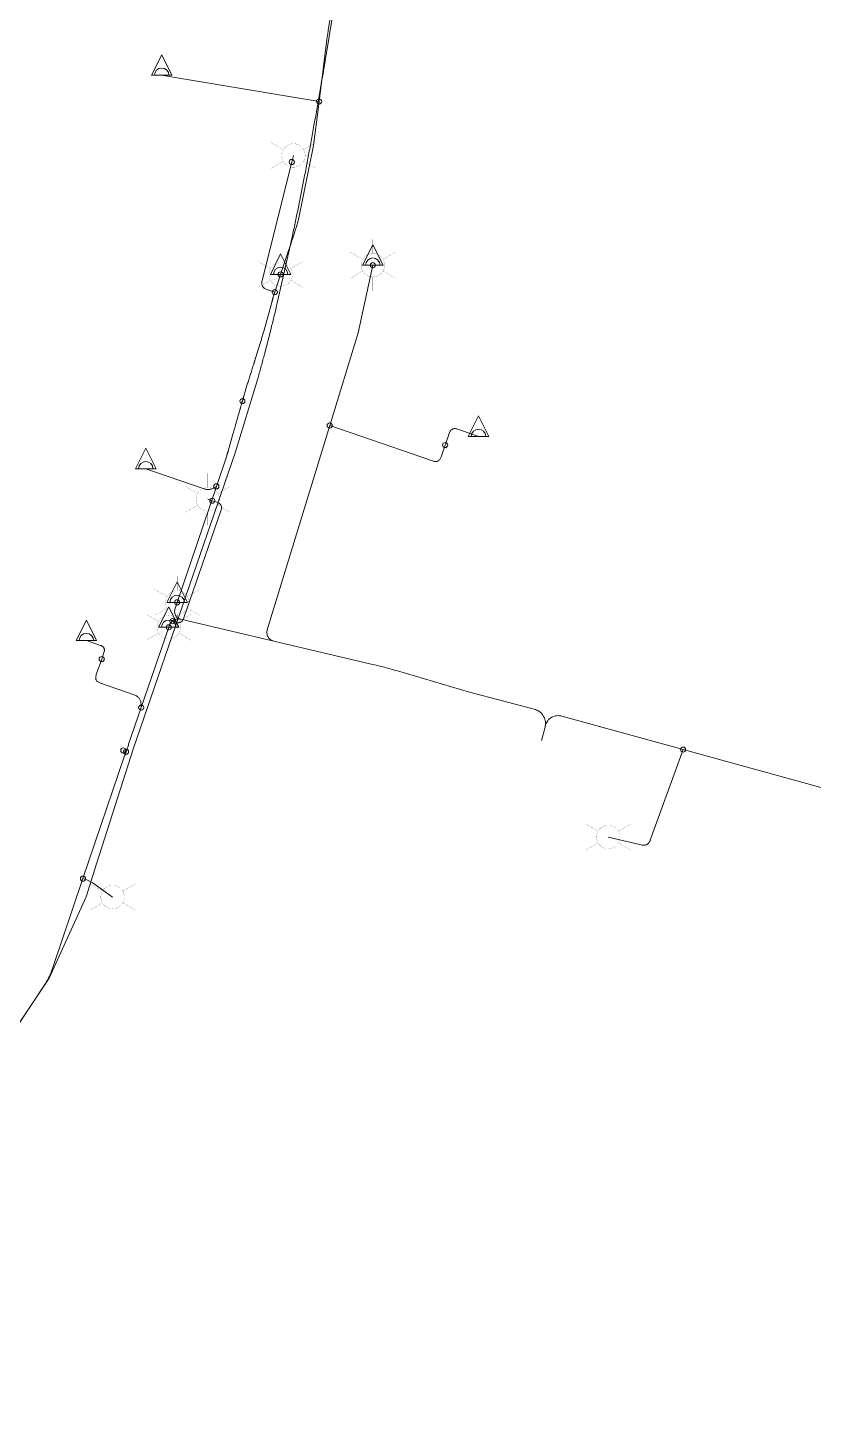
# Model space of a CAD drawing. Header units: metres. Extents: x 170451 to 171053, y 369610 to 370017.
# Drawn here: x 170551.4 to 170608.8, y 369610.3 to 369712 of the extents above; entities that cross this region are included whole.
import ezdxf

# ---------------------------------------------------------------- set-up
doc = ezdxf.new("R2010")
doc.units = ezdxf.units.M
for name, color, linetype, lineweight in [('B-OI-KL-ET_LS_AANSLUITNET_230 V_3x2.5Cu-G', 14, 'Continuous', 18), ('B-OI-KL-ET_LS_AANSLUITNET_230 V_4x10Cu-G', 14, 'Continuous', 18), ('B-OI-KL-ET_LS_AANSLUITNET_230 V_4x6Cu-G', 14, 'Continuous', 18), ('B-OI-KL-ET_LS_AANSLUITPUNT-S', 7, 'Continuous', 18), ('B-OI-KL-ET_LS_DISTRIBUTIE_400 V_4x150Al-G', 14, 'Continuous', 18), ('B-OI-KL-ET_LS_DISTRIBUTIE_400 V_4x95Al-G', 14, 'Continuous', 18), ('B-OI-KL-ET_LS_DISTRIBUTIE_400 V_OVERIG-G', 14, 'Continuous', 18), ('B-OI-KL-ET_LS_MOF-S', 14, 'Continuous', 18), ('B-OI-KL-ET_MS_DISTRIBUTIE_10 kV_OVERIG-G', 12, 'Continuous', 18), ('B-OI-KL-ET_OV_AANSLUITNET_230 V_3x2.5Cu-G', 14, 'Continuous', 18), ('B-OI-KL-ET_OV_AANSLUITPUNT-S', 7, 'Continuous', 18), ('B-OI-KL-ET_OV_DISTRIBUTIE_400 V_4x16Cu-G', 14, 'Continuous', 18), ('B-OI-KL-ET_OV_DISTRIBUTIE_400 V_4x6Cu-G', 14, 'Continuous', 18)]:
    doc.layers.add(name, color=color, linetype=linetype, lineweight=lineweight)

# ---------------------------------------------------------------- blocks, each defined once
blk = doc.blocks.new('B-SKL-ET_MOF_AANSLUIT AFTAK-SO')
blk.add_circle((0, 0), 0.188)
blk = doc.blocks.new('B-SKL-ET_MOF_VERBINDING-SO')
blk.add_circle((0, 0), 0.188)
blk = doc.blocks.new('B-SKL-ET_MOF_OVERGANG-SO')
blk.add_circle((0, 0), 0.188)
blk = doc.blocks.new('B-SKL-ET_AANSLUITPUNT_OV-SO')
at = {"const_width": 0.01, "flags": 128}
for points in [[(0, 1.9), (0, 0.86)], [(-1.64, 0.95), (-0.75, 0.43)], [(1.64, 0.95), (0.75, 0.43)], [(-1.64, -0.95), (-0.75, -0.43)], [(0, -1.9), (0, -0.86)], [(1.64, -0.95), (0.75, -0.43)]]:
    blk.add_lwpolyline(points, dxfattribs=at)
at = {"const_width": 0.01}
blk.add_lwpolyline([(0, 0.86, 1), (0, -0.86, 1)], format="xyb", close=True, dxfattribs=at)
blk = doc.blocks.new('B-SKL-ET_AANSLUITPUNT-SO')
at = {"color": 0, "linetype": 'Continuous'}
blk.add_lwpolyline([(0.75, 0), (0, 1.5), (-0.75, 0)], close=True, dxfattribs=at)
blk.add_arc((0, 0), 0.526, 0, 180, dxfattribs=at)

msp = doc.modelspace()

# ---------------------------------------------------------------- linework, layer by layer
at = {"layer": 'B-OI-KL-ET_LS_AANSLUITNET_230 V_3x2.5Cu-G', "color": 16, "true_color": 0x800000}
for points in [[(170569.455, 369692.656, 0), (170568.879, 369692.857, 0), (170568.8199, 369692.8775, 0), (170568.77, 369692.903, 0), (170568.7202, 369692.9285, 0), (170568.6797, 369692.9591, 0), (170568.6392, 369692.9896, 0), (170568.6079, 369693.0251, 0), (170568.5767, 369693.0607, 0), (170568.5548, 369693.1013, 0), (170568.5328, 369693.1418, 0), (170568.5202, 369693.1874, 0), (170568.5075, 369693.233, 0), (170568.5042, 369693.2836, 0), (170568.5008, 369693.3342, 0), (170568.5068, 369693.3898, 0), (170568.5128, 369693.4454, 0), (170568.528, 369693.506, 0), (170570.698, 369702.176, 0)], [(170561.963, 369668.584, 0), (170562.168, 369668.513, 0), (170562.2271, 369668.4925, 0), (170562.2814, 369668.4819, 0), (170562.3357, 369668.4714, 0), (170562.3851, 369668.4708, 0), (170562.4346, 369668.4701, 0), (170562.4792, 369668.4794, 0), (170562.5238, 369668.4888, 0), (170562.5635, 369668.508, 0), (170562.6033, 369668.5273, 0), (170562.6382, 369668.5564, 0), (170562.6731, 369668.5856, 0), (170562.7031, 369668.6248, 0), (170562.7332, 369668.6639, 0), (170562.7584, 369668.7129, 0), (170562.7836, 369668.762, 0), (170562.804, 369668.821, 0), (170565.517, 369676.666, 0), (170565.5374, 369676.725, 0), (170565.5478, 369676.779, 0), (170565.5582, 369676.8331, 0), (170565.5586, 369676.8821, 0), (170565.5591, 369676.9312, 0), (170565.5495, 369676.9753, 0), (170565.54, 369677.0194, 0), (170565.5205, 369677.0585, 0), (170565.501, 369677.0976, 0), (170565.4715, 369677.1318, 0), (170565.4421, 369677.1659, 0), (170565.4026, 369677.1951, 0), (170565.3632, 369677.2243, 0), (170565.3138, 369677.2485, 0), (170565.2644, 369677.2728, 0), (170565.205, 369677.292, 0), (170564.881, 369677.398, 0)]]:
    msp.add_polyline3d(points, dxfattribs=at)
at = {"layer": 'B-OI-KL-ET_LS_AANSLUITNET_230 V_4x10Cu-G', "color": 16, "true_color": 0x800000}
for points in [[(170573.471, 369682.902, 0), (170580.986, 369680.308, 0), (170581.045, 369680.2876, 0), (170581.0992, 369680.2772, 0), (170581.1533, 369680.2668, 0), (170581.2027, 369680.2663, 0), (170581.252, 369680.2658, 0), (170581.2965, 369680.2752, 0), (170581.3411, 369680.2846, 0), (170581.3808, 369680.304, 0), (170581.4204, 369680.3234, 0), (170581.4553, 369680.3527, 0), (170581.4902, 369680.382, 0), (170581.5202, 369680.4213, 0), (170581.5502, 369680.4605, 0), (170581.5754, 369680.5097, 0), (170581.6006, 369680.5589, 0), (170581.621, 369680.618, 0), (170581.915, 369681.469, 0)], [(170581.915, 369681.469, 0), (170582.208, 369682.32, 0), (170582.2284, 369682.3791, 0), (170582.2536, 369682.4283, 0), (170582.2788, 369682.4775, 0), (170582.3088, 369682.5168, 0), (170582.3388, 369682.556, 0), (170582.3737, 369682.5853, 0), (170582.4086, 369682.6146, 0), (170582.4483, 369682.634, 0), (170582.4879, 369682.6534, 0), (170582.5325, 369682.6628, 0), (170582.577, 369682.6723, 0), (170582.6263, 369682.6718, 0), (170582.6757, 369682.6713, 0), (170582.7298, 369682.6608, 0), (170582.784, 369682.6504, 0), (170582.843, 369682.63, 0), (170584.356, 369682.108, 0)], [(170565.179, 369678.45, 0), (170565.111, 369678.403, 0), (170565.0595, 369678.3676, 0), (170565.007, 369678.3392, 0), (170564.9546, 369678.3108, 0), (170564.9012, 369678.2894, 0), (170564.8478, 369678.268, 0), (170564.7934, 369678.2536, 0), (170564.7391, 369678.2392, 0), (170564.6838, 369678.2318, 0), (170564.6284, 369678.2243, 0), (170564.5722, 369678.2239, 0), (170564.5159, 369678.2234, 0), (170564.4587, 369678.2299, 0), (170564.4015, 369678.2365, 0), (170564.3433, 369678.25, 0), (170564.2851, 369678.2635, 0), (170564.226, 369678.284, 0), (170560.019, 369679.739, 0)]]:
    msp.add_polyline3d(points, dxfattribs=at)
at = {"layer": 'B-OI-KL-ET_LS_AANSLUITNET_230 V_4x6Cu-G', "color": 16, "true_color": 0x800000}
for points in [[(170572.698, 369706.609, 0), (170562.169, 369708.356, 0), (170561.183, 369708.52, 0)], [(170556.791, 369665.816, 0), (170556.954, 369666.29, 0), (170556.971, 369666.339, 0), (170556.9798, 369666.384, 0), (170556.9885, 369666.429, 0), (170556.989, 369666.47, 0), (170556.9895, 369666.511, 0), (170556.9818, 369666.548, 0), (170556.974, 369666.585, 0), (170556.958, 369666.618, 0), (170556.942, 369666.651, 0), (170556.9178, 369666.68, 0), (170556.8935, 369666.709, 0), (170556.861, 369666.734, 0), (170556.8285, 369666.759, 0), (170556.7878, 369666.78, 0), (170556.747, 369666.801, 0), (170556.698, 369666.818, 0), (170555.673, 369667.172, 0)], [(170559.685, 369662.275, 0), (170559.669, 369662.533, 0), (170559.6651, 369662.5954, 0), (170559.6543, 369662.6525, 0), (170559.6436, 369662.7097, 0), (170559.6259, 369662.7616, 0), (170559.6082, 369662.8135, 0), (170559.5836, 369662.8601, 0), (170559.559, 369662.9068, 0), (170559.5275, 369662.9483, 0), (170559.496, 369662.9897, 0), (170559.4576, 369663.0259, 0), (170559.4192, 369663.0621, 0), (170559.3739, 369663.0931, 0), (170559.3286, 369663.124, 0), (170559.2763, 369663.1498, 0), (170559.2241, 369663.1755, 0), (170559.165, 369663.196, 0), (170556.707, 369664.046, 0), (170556.648, 369664.0664, 0), (170556.5989, 369664.0916, 0), (170556.5498, 369664.1168, 0), (170556.5107, 369664.1469, 0), (170556.4715, 369664.1769, 0), (170556.4423, 369664.2118, 0), (170556.4131, 369664.2468, 0), (170556.3938, 369664.2865, 0), (170556.3744, 369664.3263, 0), (170556.365, 369664.3708, 0), (170556.3557, 369664.4154, 0), (170556.3562, 369664.4649, 0), (170556.3567, 369664.5143, 0), (170556.3672, 369664.5686, 0), (170556.3776, 369664.6229, 0), (170556.398, 369664.682, 0), (170556.791, 369665.816, 0)]]:
    msp.add_polyline3d(points, dxfattribs=at)
at = {"layer": 'B-OI-KL-ET_LS_DISTRIBUTIE_400 V_4x150Al-G', "color": 16, "true_color": 0x800000}
msp.add_polyline3d([(170632.0589, 369650.1873, 0), (170599.324, 369659.195, 0), (170590.457, 369661.635, 0), (170590.3727, 369661.6604, 0), (170590.2852, 369661.67, 0), (170590.1924, 369661.6802, 0), (170590.0994, 369661.6722, 0), (170590.0024, 369661.6638, 0), (170589.9091, 369661.6361, 0), (170589.8137, 369661.6077, 0), (170589.7263, 369661.5603, 0), (170589.6389, 369661.513, 0), (170589.5631, 369661.4486, 0), (170589.4889, 369661.3856, 0), (170589.429, 369661.3089, 0), (170589.3715, 369661.2353, 0), (170589.3294, 369661.152, 0), (170589.2897, 369661.0735, 0), (170589.265, 369660.989, 0), (170589.223, 369660.845, 0), (170588.967, 369659.853, 0)], dxfattribs=at)
at = {"layer": 'B-OI-KL-ET_LS_DISTRIBUTIE_400 V_4x95Al-G', "color": 16, "true_color": 0x800000}
for points in [[(170578.89, 369744.715, 0), (170573.372, 369711.83, 0), (170573.3651, 369711.787, 0), (170573.3583, 369711.744, 0), (170573.3515, 369711.701, 0), (170573.3448, 369711.658, 0), (170573.338, 369711.615, 0), (170573.3313, 369711.572, 0), (170573.3246, 369711.529, 0), (170573.318, 369711.486, 0), (170573.3114, 369711.443, 0), (170573.3048, 369711.4, 0), (170573.2983, 369711.357, 0), (170573.2918, 369711.314, 0), (170573.2853, 369711.271, 0), (170573.2788, 369711.228, 0), (170573.2724, 369711.185, 0), (170573.266, 369711.142, 0), (170572.698, 369706.609, 0), (170572.648, 369706.211, 0), (170572.294, 369703.388, 0), (170571.191, 369697.963, 0), (170571.1781, 369697.9183, 0), (170571.1651, 369697.8736, 0), (170571.1522, 369697.8288, 0), (170571.1391, 369697.7842, 0), (170571.126, 369697.7395, 0), (170571.1128, 369697.6949, 0), (170571.0996, 369697.6503, 0), (170571.0863, 369697.6058, 0), (170571.0729, 369697.5612, 0), (170571.0595, 369697.5167, 0), (170571.0461, 369697.4722, 0), (170571.0326, 369697.4277, 0), (170571.019, 369697.3832, 0), (170571.0054, 369697.3388, 0), (170570.9917, 369697.2944, 0), (170570.978, 369697.25, 0), (170570.744, 369696.522, 0), (170570.7285, 369696.4755, 0), (170570.7129, 369696.429, 0), (170570.6973, 369696.3826, 0), (170570.6816, 369696.3361, 0), (170570.6658, 369696.2897, 0), (170570.65, 369696.2433, 0), (170570.6342, 369696.1969, 0), (170570.6183, 369696.1505, 0), (170570.6023, 369696.1041, 0), (170570.5863, 369696.0578, 0), (170570.5702, 369696.0114, 0), (170570.5541, 369695.9651, 0), (170570.5379, 369695.9188, 0), (170570.5216, 369695.8725, 0), (170570.5054, 369695.8262, 0), (170570.489, 369695.78, 0), (170569.885, 369693.955, 0)], [(170588.967, 369659.853, 0), (170589.223, 369660.845, 0), (170589.2465, 369660.9361, 0), (170589.2536, 369661.0299, 0), (170589.2611, 369661.129, 0), (170589.25, 369661.2277, 0), (170589.2385, 369661.3303, 0), (170589.2074, 369661.4286, 0), (170589.1756, 369661.529, 0), (170589.1248, 369661.6211, 0), (170589.0739, 369661.7132, 0), (170589.0059, 369661.7935, 0), (170588.9392, 369661.8723, 0), (170588.8585, 369661.9367, 0), (170588.7808, 369661.9987, 0), (170588.6929, 369662.0452, 0), (170588.6097, 369662.0893, 0), (170588.52, 369662.118, 0), (170583.708, 369663.395, 0), (170578.44, 369664.944, 0), (170578.3202, 369664.9792, 0), (170578.2001, 369665.0137, 0), (170578.08, 369665.0481, 0), (170577.9597, 369665.0817, 0), (170577.8394, 369665.1153, 0), (170577.7188, 369665.148, 0), (170577.5983, 369665.1808, 0), (170577.4775, 369665.2127, 0), (170577.3567, 369665.2447, 0), (170577.2357, 369665.2758, 0), (170577.1148, 369665.3069, 0), (170576.9936, 369665.3372, 0), (170576.8724, 369665.3675, 0), (170576.751, 369665.3969, 0), (170576.6296, 369665.4264, 0), (170576.508, 369665.455, 0), (170569.393, 369667.13, 0), (170569.3317, 369667.1434, 0), (170569.274, 369667.1682, 0), (170569.2124, 369667.1947, 0), (170569.1575, 369667.2331, 0), (170569.1, 369667.2733, 0), (170569.0523, 369667.3247, 0), (170569.0034, 369667.3774, 0), (170568.9671, 369667.4394, 0), (170568.9308, 369667.5014, 0), (170568.9088, 369667.5697, 0), (170568.8874, 369667.6365, 0), (170568.8805, 369667.7063, 0), (170568.8739, 369667.773, 0), (170568.881, 369667.8396, 0), (170568.8876, 369667.902, 0), (170568.906, 369667.962, 0), (170573.471, 369682.902, 0), (170575.545, 369689.691, 0), (170576.628, 369694.629, 0)], [(170588.967, 369659.853, 0), (170589.223, 369660.845, 0), (170589.2465, 369660.9361, 0), (170589.2536, 369661.0299, 0), (170589.2611, 369661.129, 0), (170589.25, 369661.2277, 0), (170589.2385, 369661.3303, 0), (170589.2074, 369661.4286, 0), (170589.1756, 369661.529, 0), (170589.1248, 369661.6211, 0), (170589.0739, 369661.7132, 0), (170589.0059, 369661.7935, 0), (170588.9392, 369661.8723, 0), (170588.8585, 369661.9367, 0), (170588.7808, 369661.9987, 0), (170588.6929, 369662.0452, 0), (170588.6097, 369662.0893, 0), (170588.52, 369662.118, 0), (170583.708, 369663.395, 0), (170578.44, 369664.944, 0), (170578.3202, 369664.9792, 0), (170578.2001, 369665.0137, 0), (170578.08, 369665.0481, 0), (170577.9597, 369665.0817, 0), (170577.8394, 369665.1153, 0), (170577.7188, 369665.148, 0), (170577.5983, 369665.1808, 0), (170577.4775, 369665.2127, 0), (170577.3567, 369665.2447, 0), (170577.2357, 369665.2758, 0), (170577.1148, 369665.3069, 0), (170576.9936, 369665.3372, 0), (170576.8724, 369665.3675, 0), (170576.751, 369665.3969, 0), (170576.6296, 369665.4264, 0), (170576.508, 369665.455, 0), (170569.393, 369667.13, 0), (170563.192, 369668.59, 0), (170562.596, 369668.73, 0), (170562.584, 369668.733, 0), (170562.5281, 369668.7462, 0), (170562.4758, 369668.7698, 0), (170562.4199, 369668.795, 0), (170562.3703, 369668.8311, 0), (170562.3184, 369668.869, 0), (170562.2757, 369668.9171, 0), (170562.232, 369668.9664, 0), (170562.2001, 369669.0241, 0), (170562.1682, 369669.0817, 0), (170562.1497, 369669.145, 0), (170562.1316, 369669.2068, 0), (170562.127, 369669.2711, 0), (170562.1227, 369669.3324, 0), (170562.1309, 369669.3934, 0), (170562.1386, 369669.4504, 0), (170562.157, 369669.505, 0), (170562.312, 369669.965, 0)], [(170561.696, 369668.141, 0), (170559.685, 369662.275, 0), (170558.955, 369660.147, 0), (170558.9313, 369660.0776, 0), (170558.9075, 369660.0082, 0), (170558.8838, 369659.9388, 0), (170558.8601, 369659.8694, 0), (170558.8363, 369659.8, 0), (170558.8126, 369659.7306, 0), (170558.7889, 369659.6612, 0), (170558.7653, 369659.5918, 0), (170558.7416, 369659.5223, 0), (170558.7179, 369659.4529, 0), (170558.6942, 369659.3834, 0), (170558.6706, 369659.3139, 0), (170558.6469, 369659.2445, 0), (170558.6233, 369659.175, 0), (170558.5996, 369659.1055, 0), (170558.576, 369659.036, 0), (170558.5694, 369659.0168, 0), (170558.5628, 369658.9975, 0), (170558.5562, 369658.9783, 0), (170558.5496, 369658.959, 0), (170558.543, 369658.9398, 0), (170558.5364, 369658.9205, 0), (170558.5298, 369658.9013, 0), (170558.5233, 369658.882, 0), (170558.5167, 369658.8628, 0), (170558.5101, 369658.8435, 0), (170558.5036, 369658.8243, 0), (170558.4971, 369658.805, 0), (170558.4905, 369658.7858, 0), (170558.484, 369658.7665, 0), (170558.4775, 369658.7473, 0), (170558.471, 369658.728, 0), (170555.424, 369649.754, 0), (170553.194, 369643.188, 0), (170553.1641, 369643.0999, 0), (170553.1313, 369643.0128, 0), (170553.0985, 369642.9256, 0), (170553.0629, 369642.8395, 0), (170553.0272, 369642.7533, 0), (170552.9888, 369642.6684, 0), (170552.9503, 369642.5833, 0), (170552.9091, 369642.4996, 0), (170552.8678, 369642.4159, 0), (170552.8239, 369642.3335, 0), (170552.78, 369642.2512, 0), (170552.7334, 369642.1704, 0), (170552.6868, 369642.0897, 0), (170552.6377, 369642.0105, 0), (170552.5886, 369641.9314, 0), (170552.537, 369641.854, 0), (170548.631, 369636, 0)], [(170588.967, 369659.853, 0), (170589.223, 369660.845, 0), (170589.2465, 369660.9361, 0), (170589.2536, 369661.0299, 0), (170589.2611, 369661.129, 0), (170589.25, 369661.2277, 0), (170589.2385, 369661.3303, 0), (170589.2074, 369661.4286, 0), (170589.1756, 369661.529, 0), (170589.1248, 369661.6211, 0), (170589.0739, 369661.7132, 0), (170589.0059, 369661.7935, 0), (170588.9392, 369661.8723, 0), (170588.8585, 369661.9367, 0), (170588.7808, 369661.9987, 0), (170588.6929, 369662.0452, 0), (170588.6097, 369662.0893, 0), (170588.52, 369662.118, 0), (170583.708, 369663.395, 0), (170578.44, 369664.944, 0), (170578.3202, 369664.9792, 0), (170578.2001, 369665.0137, 0), (170578.08, 369665.0481, 0), (170577.9597, 369665.0817, 0), (170577.8394, 369665.1153, 0), (170577.7188, 369665.148, 0), (170577.5983, 369665.1808, 0), (170577.4775, 369665.2127, 0), (170577.3567, 369665.2447, 0), (170577.2357, 369665.2758, 0), (170577.1148, 369665.3069, 0), (170576.9936, 369665.3372, 0), (170576.8724, 369665.3675, 0), (170576.751, 369665.3969, 0), (170576.6296, 369665.4264, 0), (170576.508, 369665.455, 0), (170569.393, 369667.13, 0), (170563.192, 369668.59, 0), (170562.596, 369668.73, 0), (170562.556, 369668.7394, 0), (170562.5152, 369668.7443, 0), (170562.4736, 369668.7493, 0), (170562.4317, 369668.7495, 0), (170562.3892, 369668.7498, 0), (170562.347, 369668.7451, 0), (170562.3044, 369668.7404, 0), (170562.2627, 369668.7308, 0), (170562.221, 369668.7211, 0), (170562.1807, 369668.7067, 0), (170562.1406, 369668.6924, 0), (170562.1025, 369668.6736, 0), (170562.0648, 369668.655, 0), (170562.0295, 369668.6323, 0), (170561.9949, 369668.61, 0), (170561.963, 369668.584, 0), (170561.9433, 369668.5679, 0), (170561.9248, 369668.5506, 0), (170561.9062, 369668.533, 0), (170561.8888, 369668.5142, 0), (170561.8713, 369668.4954, 0), (170561.8553, 369668.4753, 0), (170561.8391, 369668.4551, 0), (170561.8245, 369668.4339, 0), (170561.8098, 369668.4127, 0), (170561.7967, 369668.3905, 0), (170561.7836, 369668.3683, 0), (170561.7721, 369668.3453, 0), (170561.7606, 369668.3223, 0), (170561.7508, 369668.2987, 0), (170561.7411, 369668.2751, 0), (170561.733, 369668.251, 0), (170561.696, 369668.141, 0)]]:
    msp.add_polyline3d(points, dxfattribs=at)
at = {"layer": 'B-OI-KL-ET_LS_DISTRIBUTIE_400 V_OVERIG-G', "color": 16, "true_color": 0x800000}
for p, q in [((170570.698, 369702.176), (170570.818, 369702.655)), ((170564.881, 369677.398), (170564.556, 369677.503)), ((170558.576, 369659.036), (170558.37, 369659.13))]:
    msp.add_line(p, q, dxfattribs=at)
for points in [[(170569.885, 369693.955, 0), (170569.455, 369692.656, 0), (170569.365, 369692.384, 0), (170569.3565, 369692.3531, 0), (170569.3481, 369692.3222, 0), (170569.3396, 369692.2913, 0), (170569.3313, 369692.2604, 0), (170569.3229, 369692.2295, 0), (170569.3146, 369692.1986, 0), (170569.3063, 369692.1677, 0), (170569.298, 369692.1368, 0), (170569.2898, 369692.1058, 0), (170569.2816, 369692.0749, 0), (170569.2734, 369692.0439, 0), (170569.2653, 369692.0129, 0), (170569.2571, 369691.982, 0), (170569.2491, 369691.951, 0), (170569.241, 369691.92, 0), (170569.233, 369691.889, 0), (170568.675, 369689.87, 0), (170568.6525, 369689.7956, 0), (170568.63, 369689.7213, 0), (170568.6074, 369689.6469, 0), (170568.5848, 369689.5726, 0), (170568.5622, 369689.4982, 0), (170568.5396, 369689.4239, 0), (170568.5169, 369689.3496, 0), (170568.4943, 369689.2753, 0), (170568.4716, 369689.2009, 0), (170568.4488, 369689.1266, 0), (170568.4261, 369689.0523, 0), (170568.4033, 369688.9781, 0), (170568.3805, 369688.9038, 0), (170568.3577, 369688.8295, 0), (170568.3349, 369688.7553, 0), (170568.312, 369688.681, 0), (170568.048, 369687.83, 0), (170568.0394, 369687.8024, 0), (170568.0308, 369687.7747, 0), (170568.0221, 369687.7471, 0), (170568.0135, 369687.7194, 0), (170568.0049, 369687.6918, 0), (170567.9963, 369687.6641, 0), (170567.9876, 369687.6364, 0), (170567.979, 369687.6088, 0), (170567.9704, 369687.5811, 0), (170567.9618, 369687.5534, 0), (170567.9531, 369687.5257, 0), (170567.9445, 369687.4979, 0), (170567.9359, 369687.4702, 0), (170567.9273, 369687.4425, 0), (170567.9186, 369687.4148, 0), (170567.91, 369687.387, 0), (170567.8826, 369687.2996, 0), (170567.8552, 369687.2123, 0), (170567.8278, 369687.1249, 0), (170567.8004, 369687.0376, 0), (170567.7729, 369686.9502, 0), (170567.7455, 369686.8629, 0), (170567.718, 369686.7756, 0), (170567.6905, 369686.6883, 0), (170567.663, 369686.6009, 0), (170567.6355, 369686.5136, 0), (170567.6079, 369686.4263, 0), (170567.5804, 369686.3391, 0), (170567.5528, 369686.2518, 0), (170567.5252, 369686.1645, 0), (170567.4976, 369686.0773, 0), (170567.47, 369685.99, 0), (170567.189, 369685.038, 0), (170567.1825, 369685.0158, 0), (170567.176, 369684.9935, 0), (170567.1695, 369684.9713, 0), (170567.1629, 369684.949, 0), (170567.1564, 369684.9268, 0), (170567.1499, 369684.9045, 0), (170567.1433, 369684.8823, 0), (170567.1368, 369684.86, 0), (170567.1302, 369684.8378, 0), (170567.1236, 369684.8155, 0), (170567.117, 369684.7933, 0), (170567.1104, 369684.771, 0), (170567.1038, 369684.7488, 0), (170567.0972, 369684.7265, 0), (170567.0906, 369684.7043, 0), (170567.084, 369684.682, 0), (170567.0734, 369684.6458, 0), (170567.0628, 369684.6095, 0), (170567.0522, 369684.5732, 0), (170567.0416, 369684.5369, 0), (170567.031, 369684.5007, 0), (170567.0204, 369684.4644, 0), (170567.0098, 369684.4281, 0), (170566.9993, 369684.3918, 0), (170566.9887, 369684.3554, 0), (170566.9781, 369684.3191, 0), (170566.9676, 369684.2828, 0), (170566.9571, 369684.2464, 0), (170566.9465, 369684.2101, 0), (170566.936, 369684.1737, 0), (170566.9255, 369684.1374, 0), (170566.915, 369684.101, 0), (170566.882, 369683.9865, 0), (170566.8491, 369683.872, 0), (170566.8162, 369683.7574, 0), (170566.7834, 369683.6428, 0), (170566.7507, 369683.5282, 0), (170566.718, 369683.4136, 0), (170566.6853, 369683.2989, 0), (170566.6528, 369683.1843, 0), (170566.6202, 369683.0696, 0), (170566.5877, 369682.9548, 0), (170566.5553, 369682.8401, 0), (170566.5229, 369682.7253, 0), (170566.4906, 369682.6105, 0), (170566.4584, 369682.4957, 0), (170566.4261, 369682.3809, 0), (170566.394, 369682.266, 0), (170566.04, 369681.026, 0), (170566.0336, 369681.0051, 0), (170566.0272, 369680.9843, 0), (170566.0208, 369680.9634, 0), (170566.0144, 369680.9426, 0), (170566.008, 369680.9218, 0), (170566.0016, 369680.901, 0), (170565.9952, 369680.8803, 0), (170565.9888, 369680.8595, 0), (170565.9823, 369680.8388, 0), (170565.9759, 369680.818, 0), (170565.9694, 369680.7973, 0), (170565.9629, 369680.7766, 0), (170565.9565, 369680.7559, 0), (170565.95, 369680.7353, 0), (170565.9435, 369680.7146, 0), (170565.937, 369680.694, 0), (170565.179, 369678.45, 0), (170562.312, 369669.965, 0)], [(170599.324, 369659.195, 0), (170596.926, 369652.577, 0), (170596.9048, 369652.5183, 0), (170596.8785, 369652.4687, 0), (170596.8523, 369652.4191, 0), (170596.8212, 369652.3786, 0), (170596.79, 369652.3382, 0), (170596.7539, 369652.3069, 0), (170596.7178, 369652.2756, 0), (170596.6768, 369652.2535, 0), (170596.6357, 369652.2314, 0), (170596.5897, 369652.2184, 0), (170596.5437, 369652.2054, 0), (170596.4927, 369652.2016, 0), (170596.4417, 369652.1978, 0), (170596.3858, 369652.2032, 0), (170596.3299, 369652.2085, 0), (170596.269, 369652.223, 0), (170593.851, 369652.8, 0)]]:
    msp.add_polyline3d(points, dxfattribs=at)
at = {"layer": 'B-OI-KL-ET_MS_DISTRIBUTIE_10 kV_OVERIG-G', "color": 14, "true_color": 0xa60000}
for points in [[(170555.647, 369648.435, 0), (170556.419, 369650.838, 0), (170559.126, 369659.294, 0), (170566.557, 369680.914, 0), (170568.235, 369686.406, 0), (170568.2647, 369686.5131, 0), (170568.2943, 369686.6203, 0), (170568.3239, 369686.7275, 0), (170568.3534, 369686.8347, 0), (170568.3828, 369686.942, 0), (170568.4121, 369687.0493, 0), (170568.4414, 369687.1566, 0), (170568.4705, 369687.264, 0), (170568.4996, 369687.3714, 0), (170568.5286, 369687.4788, 0), (170568.5576, 369687.5863, 0), (170568.5864, 369687.6938, 0), (170568.6152, 369687.8013, 0), (170568.6438, 369687.9088, 0), (170568.6725, 369688.0164, 0), (170568.701, 369688.124, 0), (170569.161, 369689.909, 0), (170569.19, 369690.0245, 0), (170569.2188, 369690.14, 0), (170569.2477, 369690.2556, 0), (170569.2764, 369690.3712, 0), (170569.3051, 369690.4868, 0), (170569.3336, 369690.6024, 0), (170569.3621, 369690.7181, 0), (170569.3905, 369690.8338, 0), (170569.4189, 369690.9494, 0), (170569.4471, 369691.0652, 0), (170569.4753, 369691.1809, 0), (170569.5034, 369691.2967, 0), (170569.5314, 369691.4125, 0), (170569.5593, 369691.5283, 0), (170569.5873, 369691.6441, 0), (170569.615, 369691.76, 0), (170570.724, 369696.677, 0), (170570.7518, 369696.8071, 0), (170570.7793, 369696.9373, 0), (170570.8069, 369697.0674, 0), (170570.8344, 369697.1976, 0), (170570.8618, 369697.3277, 0), (170570.8891, 369697.4579, 0), (170570.9164, 369697.5881, 0), (170570.9435, 369697.7183, 0), (170570.9706, 369697.8484, 0), (170570.9976, 369697.9786, 0), (170571.0246, 369698.1088, 0), (170571.0514, 369698.2391, 0), (170571.0782, 369698.3693, 0), (170571.1048, 369698.4995, 0), (170571.1315, 369698.6298, 0), (170571.158, 369698.76, 0), (170571.585, 369700.91, 0), (170571.6119, 369701.0484, 0), (170571.6386, 369701.1868, 0), (170571.6654, 369701.3252, 0), (170571.692, 369701.4636, 0), (170571.7186, 369701.602, 0), (170571.7451, 369701.7404, 0), (170571.7716, 369701.8788, 0), (170571.798, 369702.0173, 0), (170571.8244, 369702.1557, 0), (170571.8506, 369702.2941, 0), (170571.8769, 369702.4326, 0), (170571.903, 369702.5711, 0), (170571.9291, 369702.7095, 0), (170571.9551, 369702.848, 0), (170571.9811, 369702.9865, 0), (170572.007, 369703.125, 0), (170572.0335, 369703.2675, 0), (170572.0599, 369703.41, 0), (170572.0862, 369703.5526, 0), (170572.1124, 369703.6951, 0), (170572.1387, 369703.8377, 0), (170572.1647, 369703.9803, 0), (170572.1908, 369704.1229, 0), (170572.2168, 369704.2655, 0), (170572.2427, 369704.4081, 0), (170572.2685, 369704.5508, 0), (170572.2943, 369704.6934, 0), (170572.3199, 369704.8361, 0), (170572.3456, 369704.9788, 0), (170572.3711, 369705.1215, 0), (170572.3966, 369705.2643, 0), (170572.422, 369705.407, 0), (170572.831, 369707.755, 0), (170572.8568, 369707.9059, 0), (170572.8824, 369708.0568, 0), (170572.908, 369708.2077, 0), (170572.9335, 369708.3586, 0), (170572.959, 369708.5095, 0), (170572.9844, 369708.6604, 0), (170573.0098, 369708.8113, 0), (170573.035, 369708.9623, 0), (170573.0603, 369709.1132, 0), (170573.0854, 369709.2641, 0), (170573.1105, 369709.4151, 0), (170573.1355, 369709.5661, 0), (170573.1605, 369709.717, 0), (170573.1854, 369709.868, 0), (170573.2103, 369710.019, 0), (170573.235, 369710.17, 0), (170578.865, 369744.67, 0)], [(170555.647, 369648.435, 0), (170552.951, 369642.472, 0), (170548.225, 369635.403, 0), (170545.397, 369628.569, 0), (170541.816, 369619.977, 0), (170539.075, 369611.928, 0), (170538.5902, 369610.2873, 0)]]:
    msp.add_polyline3d(points, dxfattribs=at)
at = {"layer": 'B-OI-KL-ET_OV_AANSLUITNET_230 V_3x2.5Cu-G', "color": 16, "true_color": 0x800000}
msp.add_polyline3d([(170555.424, 369649.754, 0), (170555.4798, 369649.7398, 0), (170555.5344, 369649.7231, 0), (170555.589, 369649.7065, 0), (170555.6425, 369649.6874, 0), (170555.696, 369649.6684, 0), (170555.7484, 369649.647, 0), (170555.8008, 369649.6256, 0), (170555.852, 369649.6018, 0), (170555.9033, 369649.5779, 0), (170555.9534, 369649.5517, 0), (170556.0035, 369649.5255, 0), (170556.0525, 369649.4969, 0), (170556.1015, 369649.4683, 0), (170556.1494, 369649.4374, 0), (170556.1973, 369649.4064, 0), (170556.244, 369649.373, 0), (170557.59, 369648.41, 0)], dxfattribs=at)
at = {"layer": 'B-OI-KL-ET_OV_DISTRIBUTIE_400 V_4x16Cu-G', "color": 16, "true_color": 0x800000}
msp.add_polyline3d([(170588.967, 369659.853, 0), (170589.223, 369660.845, 0), (170589.2465, 369660.9361, 0), (170589.2536, 369661.0299, 0), (170589.2611, 369661.129, 0), (170589.25, 369661.2277, 0), (170589.2385, 369661.3303, 0), (170589.2074, 369661.4286, 0), (170589.1756, 369661.529, 0), (170589.1248, 369661.6211, 0), (170589.0739, 369661.7132, 0), (170589.0059, 369661.7935, 0), (170588.9392, 369661.8723, 0), (170588.8585, 369661.9367, 0), (170588.7808, 369661.9987, 0), (170588.6929, 369662.0452, 0), (170588.6097, 369662.0893, 0), (170588.52, 369662.118, 0), (170583.708, 369663.395, 0), (170578.44, 369664.944, 0), (170578.3202, 369664.9792, 0), (170578.2001, 369665.0137, 0), (170578.08, 369665.0481, 0), (170577.9597, 369665.0817, 0), (170577.8394, 369665.1153, 0), (170577.7188, 369665.148, 0), (170577.5983, 369665.1808, 0), (170577.4775, 369665.2127, 0), (170577.3567, 369665.2447, 0), (170577.2357, 369665.2758, 0), (170577.1148, 369665.3069, 0), (170576.9936, 369665.3372, 0), (170576.8724, 369665.3675, 0), (170576.751, 369665.3969, 0), (170576.6296, 369665.4264, 0), (170576.508, 369665.455, 0), (170569.393, 369667.13, 0), (170569.3317, 369667.1434, 0), (170569.274, 369667.1682, 0), (170569.2124, 369667.1947, 0), (170569.1575, 369667.2331, 0), (170569.1, 369667.2733, 0), (170569.0523, 369667.3247, 0), (170569.0034, 369667.3774, 0), (170568.9671, 369667.4394, 0), (170568.9308, 369667.5014, 0), (170568.9088, 369667.5697, 0), (170568.8874, 369667.6365, 0), (170568.8805, 369667.7063, 0), (170568.8739, 369667.773, 0), (170568.881, 369667.8396, 0), (170568.8876, 369667.902, 0), (170568.906, 369667.962, 0), (170573.471, 369682.902, 0), (170575.545, 369689.691, 0), (170576.628, 369694.629, 0)], dxfattribs=at)
at = {"layer": 'B-OI-KL-ET_OV_DISTRIBUTIE_400 V_4x6Cu-G', "color": 16, "true_color": 0x800000}
for points in [[(170578.89, 369744.715, 0), (170573.372, 369711.83, 0), (170573.3651, 369711.787, 0), (170573.3583, 369711.744, 0), (170573.3515, 369711.701, 0), (170573.3448, 369711.658, 0), (170573.338, 369711.615, 0), (170573.3313, 369711.572, 0), (170573.3246, 369711.529, 0), (170573.318, 369711.486, 0), (170573.3114, 369711.443, 0), (170573.3048, 369711.4, 0), (170573.2983, 369711.357, 0), (170573.2918, 369711.314, 0), (170573.2853, 369711.271, 0), (170573.2788, 369711.228, 0), (170573.2724, 369711.185, 0), (170573.266, 369711.142, 0), (170572.698, 369706.609, 0), (170572.648, 369706.211, 0), (170572.294, 369703.388, 0), (170571.191, 369697.963, 0), (170571.1781, 369697.9183, 0), (170571.1651, 369697.8736, 0), (170571.1522, 369697.8288, 0), (170571.1391, 369697.7842, 0), (170571.126, 369697.7395, 0), (170571.1128, 369697.6949, 0), (170571.0996, 369697.6503, 0), (170571.0863, 369697.6058, 0), (170571.0729, 369697.5612, 0), (170571.0595, 369697.5167, 0), (170571.0461, 369697.4722, 0), (170571.0326, 369697.4277, 0), (170571.019, 369697.3832, 0), (170571.0054, 369697.3388, 0), (170570.9917, 369697.2944, 0), (170570.978, 369697.25, 0), (170570.744, 369696.522, 0), (170570.7285, 369696.4755, 0), (170570.7129, 369696.429, 0), (170570.6973, 369696.3826, 0), (170570.6816, 369696.3361, 0), (170570.6658, 369696.2897, 0), (170570.65, 369696.2433, 0), (170570.6342, 369696.1969, 0), (170570.6183, 369696.1505, 0), (170570.6023, 369696.1041, 0), (170570.5863, 369696.0578, 0), (170570.5702, 369696.0114, 0), (170570.5541, 369695.9651, 0), (170570.5379, 369695.9188, 0), (170570.5216, 369695.8725, 0), (170570.5054, 369695.8262, 0), (170570.489, 369695.78, 0), (170569.885, 369693.955, 0)], [(170588.967, 369659.853, 0), (170589.223, 369660.845, 0), (170589.2465, 369660.9361, 0), (170589.2536, 369661.0299, 0), (170589.2611, 369661.129, 0), (170589.25, 369661.2277, 0), (170589.2385, 369661.3303, 0), (170589.2074, 369661.4286, 0), (170589.1756, 369661.529, 0), (170589.1248, 369661.6211, 0), (170589.0739, 369661.7132, 0), (170589.0059, 369661.7935, 0), (170588.9392, 369661.8723, 0), (170588.8585, 369661.9367, 0), (170588.7808, 369661.9987, 0), (170588.6929, 369662.0452, 0), (170588.6097, 369662.0893, 0), (170588.52, 369662.118, 0), (170583.708, 369663.395, 0), (170578.44, 369664.944, 0), (170578.3202, 369664.9792, 0), (170578.2001, 369665.0137, 0), (170578.08, 369665.0481, 0), (170577.9597, 369665.0817, 0), (170577.8394, 369665.1153, 0), (170577.7188, 369665.148, 0), (170577.5983, 369665.1808, 0), (170577.4775, 369665.2127, 0), (170577.3567, 369665.2447, 0), (170577.2357, 369665.2758, 0), (170577.1148, 369665.3069, 0), (170576.9936, 369665.3372, 0), (170576.8724, 369665.3675, 0), (170576.751, 369665.3969, 0), (170576.6296, 369665.4264, 0), (170576.508, 369665.455, 0), (170569.393, 369667.13, 0), (170563.192, 369668.59, 0), (170562.596, 369668.73, 0), (170562.584, 369668.733, 0), (170562.5281, 369668.7462, 0), (170562.4758, 369668.7698, 0), (170562.4199, 369668.795, 0), (170562.3703, 369668.8311, 0), (170562.3184, 369668.869, 0), (170562.2757, 369668.9171, 0), (170562.232, 369668.9664, 0), (170562.2001, 369669.0241, 0), (170562.1682, 369669.0817, 0), (170562.1497, 369669.145, 0), (170562.1316, 369669.2068, 0), (170562.127, 369669.2711, 0), (170562.1227, 369669.3324, 0), (170562.1309, 369669.3934, 0), (170562.1386, 369669.4504, 0), (170562.157, 369669.505, 0), (170562.312, 369669.965, 0)], [(170561.696, 369668.141, 0), (170559.685, 369662.275, 0), (170558.955, 369660.147, 0), (170558.9313, 369660.0776, 0), (170558.9075, 369660.0082, 0), (170558.8838, 369659.9388, 0), (170558.8601, 369659.8694, 0), (170558.8363, 369659.8, 0), (170558.8126, 369659.7306, 0), (170558.7889, 369659.6612, 0), (170558.7653, 369659.5918, 0), (170558.7416, 369659.5223, 0), (170558.7179, 369659.4529, 0), (170558.6942, 369659.3834, 0), (170558.6706, 369659.3139, 0), (170558.6469, 369659.2445, 0), (170558.6233, 369659.175, 0), (170558.5996, 369659.1055, 0), (170558.576, 369659.036, 0), (170558.5694, 369659.0168, 0), (170558.5628, 369658.9975, 0), (170558.5562, 369658.9783, 0), (170558.5496, 369658.959, 0), (170558.543, 369658.9398, 0), (170558.5364, 369658.9205, 0), (170558.5298, 369658.9013, 0), (170558.5233, 369658.882, 0), (170558.5167, 369658.8628, 0), (170558.5101, 369658.8435, 0), (170558.5036, 369658.8243, 0), (170558.4971, 369658.805, 0), (170558.4905, 369658.7858, 0), (170558.484, 369658.7665, 0), (170558.4775, 369658.7473, 0), (170558.471, 369658.728, 0), (170555.424, 369649.754, 0), (170553.194, 369643.188, 0), (170553.1641, 369643.0999, 0), (170553.1313, 369643.0128, 0), (170553.0985, 369642.9256, 0), (170553.0629, 369642.8395, 0), (170553.0272, 369642.7533, 0), (170552.9888, 369642.6684, 0), (170552.9503, 369642.5833, 0), (170552.9091, 369642.4996, 0), (170552.8678, 369642.4159, 0), (170552.8239, 369642.3335, 0), (170552.78, 369642.2512, 0), (170552.7334, 369642.1704, 0), (170552.6868, 369642.0897, 0), (170552.6377, 369642.0105, 0), (170552.5886, 369641.9314, 0), (170552.537, 369641.854, 0), (170548.631, 369636, 0)], [(170588.967, 369659.853, 0), (170589.223, 369660.845, 0), (170589.2465, 369660.9361, 0), (170589.2536, 369661.0299, 0), (170589.2611, 369661.129, 0), (170589.25, 369661.2277, 0), (170589.2385, 369661.3303, 0), (170589.2074, 369661.4286, 0), (170589.1756, 369661.529, 0), (170589.1248, 369661.6211, 0), (170589.0739, 369661.7132, 0), (170589.0059, 369661.7935, 0), (170588.9392, 369661.8723, 0), (170588.8585, 369661.9367, 0), (170588.7808, 369661.9987, 0), (170588.6929, 369662.0452, 0), (170588.6097, 369662.0893, 0), (170588.52, 369662.118, 0), (170583.708, 369663.395, 0), (170578.44, 369664.944, 0), (170578.3202, 369664.9792, 0), (170578.2001, 369665.0137, 0), (170578.08, 369665.0481, 0), (170577.9597, 369665.0817, 0), (170577.8394, 369665.1153, 0), (170577.7188, 369665.148, 0), (170577.5983, 369665.1808, 0), (170577.4775, 369665.2127, 0), (170577.3567, 369665.2447, 0), (170577.2357, 369665.2758, 0), (170577.1148, 369665.3069, 0), (170576.9936, 369665.3372, 0), (170576.8724, 369665.3675, 0), (170576.751, 369665.3969, 0), (170576.6296, 369665.4264, 0), (170576.508, 369665.455, 0), (170569.393, 369667.13, 0), (170563.192, 369668.59, 0), (170562.596, 369668.73, 0), (170562.556, 369668.7394, 0), (170562.5152, 369668.7443, 0), (170562.4736, 369668.7493, 0), (170562.4317, 369668.7495, 0), (170562.3892, 369668.7498, 0), (170562.347, 369668.7451, 0), (170562.3044, 369668.7404, 0), (170562.2627, 369668.7308, 0), (170562.221, 369668.7211, 0), (170562.1807, 369668.7067, 0), (170562.1406, 369668.6924, 0), (170562.1025, 369668.6736, 0), (170562.0648, 369668.655, 0), (170562.0295, 369668.6323, 0), (170561.9949, 369668.61, 0), (170561.963, 369668.584, 0), (170561.9433, 369668.5679, 0), (170561.9248, 369668.5506, 0), (170561.9062, 369668.533, 0), (170561.8888, 369668.5142, 0), (170561.8713, 369668.4954, 0), (170561.8553, 369668.4753, 0), (170561.8391, 369668.4551, 0), (170561.8245, 369668.4339, 0), (170561.8098, 369668.4127, 0), (170561.7967, 369668.3905, 0), (170561.7836, 369668.3683, 0), (170561.7721, 369668.3453, 0), (170561.7606, 369668.3223, 0), (170561.7508, 369668.2987, 0), (170561.7411, 369668.2751, 0), (170561.733, 369668.251, 0), (170561.696, 369668.141, 0)], [(170632.0589, 369650.1873, 0), (170599.324, 369659.195, 0), (170590.457, 369661.635, 0), (170590.3727, 369661.6604, 0), (170590.2852, 369661.67, 0), (170590.1924, 369661.6802, 0), (170590.0994, 369661.6722, 0), (170590.0024, 369661.6638, 0), (170589.9091, 369661.6361, 0), (170589.8137, 369661.6077, 0), (170589.7263, 369661.5603, 0), (170589.6389, 369661.513, 0), (170589.5631, 369661.4486, 0), (170589.4889, 369661.3856, 0), (170589.429, 369661.3089, 0), (170589.3715, 369661.2353, 0), (170589.3294, 369661.152, 0), (170589.2897, 369661.0735, 0), (170589.265, 369660.989, 0), (170589.223, 369660.845, 0), (170588.967, 369659.853, 0)]]:
    msp.add_polyline3d(points, dxfattribs=at)

# ---------------------------------------------------------------- block references
at = {"layer": 'B-OI-KL-ET_LS_AANSLUITPUNT-S'}
for p in [(170561.183, 369708.52), (170569.885, 369693.955), (170576.628, 369694.629), (170584.356, 369682.108), (170560.019, 369679.739), (170562.312, 369669.965), (170561.696, 369668.141), (170555.673, 369667.172)]:
    msp.add_blockref('B-SKL-ET_AANSLUITPUNT-SO', p, dxfattribs=at)
at = {"layer": 'B-OI-KL-ET_LS_MOF-S'}
for name, p in [('B-SKL-ET_MOF_AANSLUIT AFTAK-SO', (170572.698, 369706.609)), ('B-SKL-ET_MOF_AANSLUIT AFTAK-SO', (170570.698, 369702.176)), ('B-SKL-ET_MOF_VERBINDING-SO', (170576.628, 369694.629)), ('B-SKL-ET_MOF_VERBINDING-SO', (170576.628, 369694.629)), ('B-SKL-ET_MOF_OVERGANG-SO', (170569.885, 369693.955)), ('B-SKL-ET_MOF_AANSLUIT AFTAK-SO', (170569.455, 369692.656)), ('B-SKL-ET_MOF_AANSLUIT AFTAK-SO', (170567.084, 369684.682)), ('B-SKL-ET_MOF_AANSLUIT AFTAK-SO', (170573.471, 369682.902)), ('B-SKL-ET_MOF_AANSLUIT AFTAK-SO', (170581.915, 369681.469)), ('B-SKL-ET_MOF_AANSLUIT AFTAK-SO', (170565.179, 369678.45)), ('B-SKL-ET_MOF_AANSLUIT AFTAK-SO', (170564.881, 369677.398)), ('B-SKL-ET_MOF_OVERGANG-SO', (170562.312, 369669.965)), ('B-SKL-ET_MOF_VERBINDING-SO', (170561.696, 369668.141)), ('B-SKL-ET_MOF_VERBINDING-SO', (170561.696, 369668.141)), ('B-SKL-ET_MOF_AANSLUIT AFTAK-SO', (170561.963, 369668.584)), ('B-SKL-ET_MOF_AANSLUIT AFTAK-SO', (170556.791, 369665.816)), ('B-SKL-ET_MOF_AANSLUIT AFTAK-SO', (170559.685, 369662.275)), ('B-SKL-ET_MOF_AANSLUIT AFTAK-SO', (170558.37, 369659.13)), ('B-SKL-ET_MOF_AANSLUIT AFTAK-SO', (170558.576, 369659.036)), ('B-SKL-ET_MOF_AANSLUIT AFTAK-SO', (170599.324, 369659.195)), ('B-SKL-ET_MOF_AANSLUIT AFTAK-SO', (170555.424, 369649.754))]:
    msp.add_blockref(name, p, dxfattribs=at)
at = {"layer": 'B-OI-KL-ET_OV_AANSLUITPUNT-S'}
for p in [(170570.818, 369702.655), (170576.628, 369694.629), (170569.885, 369693.955), (170564.556, 369677.503), (170562.312, 369669.965), (170561.696, 369668.141), (170593.851, 369652.8), (170557.59, 369648.41)]:
    msp.add_blockref('B-SKL-ET_AANSLUITPUNT_OV-SO', p, dxfattribs=at)

doc.saveas('drawing.dxf')
